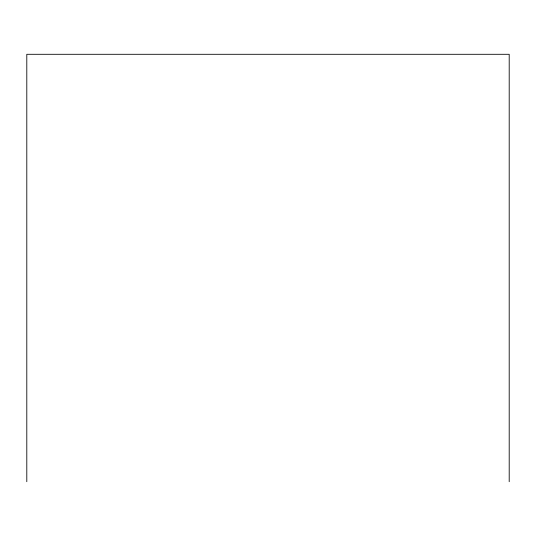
<?xml version="1.0" encoding="UTF-8"?>
<svg xmlns="http://www.w3.org/2000/svg" width="536" height="536" viewBox="0 0 536 536"><rect width="100%" height="100%" fill="white"/><g stroke="black" fill="none" stroke-linecap="round" stroke-linejoin="round"><path stroke-width="0.8" d="M509.2 481.703L509.2 54.297L26.8 54.297L26.8 481.703"/></g></svg>
